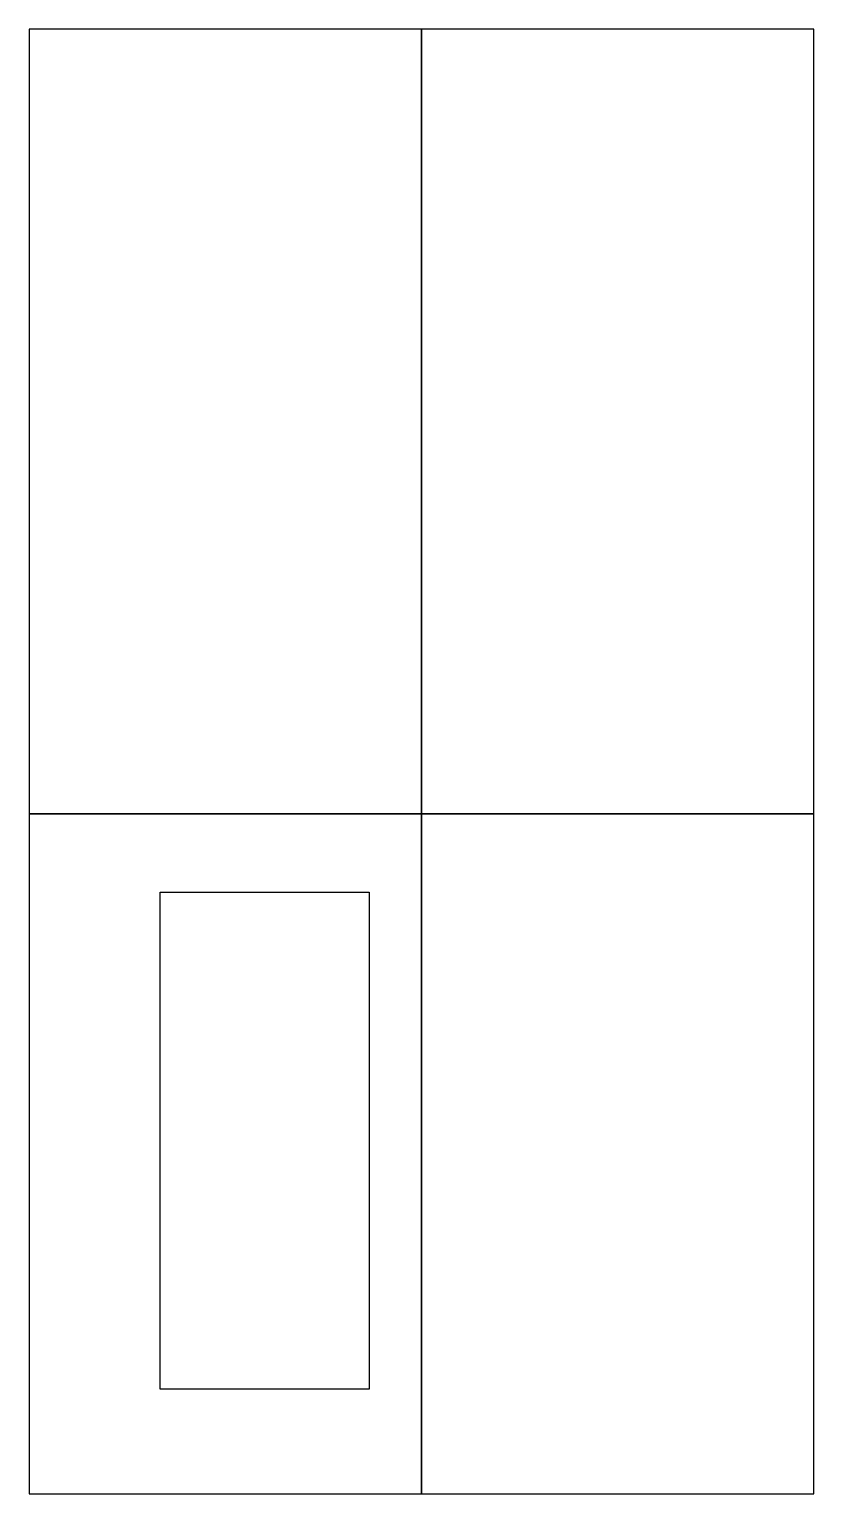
# Model space of a CAD drawing. Header units: millimetres. Extents: x 65 to 140, y -140 to 0.
import ezdxf

# ---------------------------------------------------------------- set-up
doc = ezdxf.new("R2010")
doc.units = ezdxf.units.MM
doc.layers.get('0').update_dxf_attribs({"linetype": 'CONTINUOUS'})

msp = doc.modelspace()

# ---------------------------------------------------------------- linework, layer by layer
for points in [[(65, -75), (102.5, -75), (102.5, 0), (65, 0)], [(140, 0), (102.5, 0), (102.5, -75), (140, -75)], [(102.5, -75), (65, -75), (65, -140), (102.5, -140)], [(102.5, -140), (140, -140), (140, -75), (102.5, -75)], [(77.5, -82.5), (97.5, -82.5), (97.5, -130), (77.5, -130)]]:
    msp.add_lwpolyline(points, close=True)

doc.saveas('drawing.dxf')
